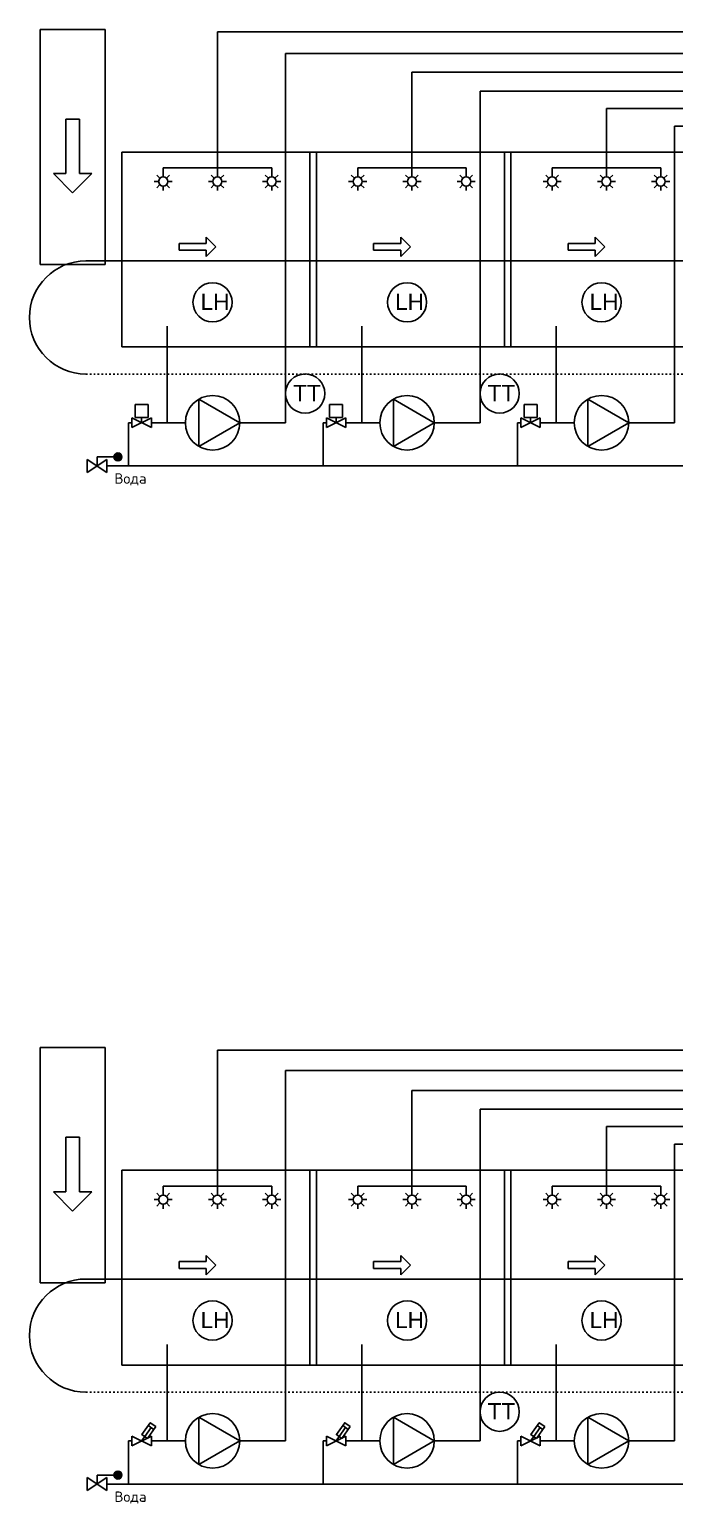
# Model space of a CAD drawing. Header units: millimetres. Extents: x -918 to 51042, y -35619 to 21649.
# Drawn here: x 1786 to 6761, y 10293 to 21649 of the extents above; entities that cross this region are included whole.
import ezdxf

# ---------------------------------------------------------------- set-up
doc = ezdxf.new("R2010")
doc.units = ezdxf.units.MM
doc.linetypes.add('ACAD_ISO03W100', pattern=[30, 12, -18])
for name, color, linetype in [('для лазера', 7, 'Continuous'), ('Железо', 7, 'Continuous'), ('Насосы', 7, 'Continuous')]:
    doc.layers.add(name, color=color, linetype=linetype)
doc.styles.add('ROMANS', font='ROMANS')
doc.styles.get("Standard").update_dxf_attribs({"font": 'arial.ttf'})

msp = doc.modelspace()

# ---------------------------------------------------------------- hatches: boundary and pattern name
h = msp.add_hatch()
h.set_pattern_fill('ANSI32', color=5, scale=0.675)
h.set_pattern_definition([(45, (-263032.1816, -9016.0945), (-4.54625466, 4.54625466), []), (45, (-263029.151, -9016.0945), (-4.54625466, 4.54625466), [])])
h.paths.add_polyline_path([(2436.595, 18355.781, 1), (2498.826, 18355.781, 1)])
h = msp.add_hatch()
h.set_pattern_fill('ANSI32', color=5, scale=0.675)
h.set_pattern_definition([(45, (-263032.1816, -16860.163), (-4.54625466, 4.54625466), []), (45, (-263029.151, -16860.163), (-4.54625466, 4.54625466), [])])
h.paths.add_polyline_path([(2436.595, 10511.713, 1), (2498.826, 10511.713, 1)])

# ---------------------------------------------------------------- linework, layer by layer
for p, q in [((2575.728, 18581.47), (2575.728, 18656.47)), ((2725.728, 18656.47), (2575.728, 18581.47)), ((2725.728, 18581.47), (2575.728, 18656.47)), ((2725.728, 18656.47), (2725.728, 18581.47)), ((4075.728, 18581.47), (4075.728, 18656.47)), ((4225.728, 18656.47), (4075.728, 18581.47)), ((4225.728, 18581.47), (4075.728, 18656.47)), ((4225.728, 18656.47), (4225.728, 18581.47)), ((5575.728, 18581.47), (5575.728, 18656.47)), ((5725.728, 18656.47), (5575.728, 18581.47)), ((5725.728, 18581.47), (5575.728, 18656.47)), ((5725.728, 18656.47), (5725.728, 18581.47)), ((2231.832, 18236.162), (2231.832, 18336.162)), ((2381.832, 18236.162), (2231.832, 18336.162)), ((2381.832, 18336.162), (2231.832, 18236.162)), ((2306.832, 18355.781), (2436.595, 18355.781)), ((2381.832, 18236.162), (2381.832, 18336.162)), ((2575.728, 10737.402), (2575.728, 10812.402)), ((2725.728, 10812.402), (2575.728, 10737.402)), ((2725.728, 10737.402), (2575.728, 10812.402)), ((2650.728, 10774.902), (2674.646, 10809.06)), ((2723.272, 10878.505), (2674.646, 10809.06)), ((2744.671, 10863.522), (2701.874, 10893.489)), ((2725.728, 10812.402), (2725.728, 10737.402)), ((4075.728, 10737.402), (4075.728, 10812.402)), ((4225.728, 10812.402), (4075.728, 10737.402)), ((4225.728, 10737.402), (4075.728, 10812.402)), ((4150.728, 10774.902), (4174.646, 10809.06)), ((4223.272, 10878.505), (4174.646, 10809.06)), ((4244.671, 10863.522), (4201.874, 10893.489)), ((4225.728, 10812.402), (4225.728, 10737.402)), ((5575.728, 10737.402), (5575.728, 10812.402)), ((5725.728, 10812.402), (5575.728, 10737.402)), ((5725.728, 10737.402), (5575.728, 10812.402)), ((5650.728, 10774.902), (5674.646, 10809.06)), ((5723.272, 10878.505), (5674.646, 10809.06)), ((5744.671, 10863.522), (5701.874, 10893.489)), ((5725.728, 10812.402), (5725.728, 10737.402)), ((2231.832, 10392.094), (2231.832, 10492.094)), ((2381.832, 10392.094), (2231.832, 10492.094)), ((2381.832, 10492.094), (2231.832, 10392.094)), ((2306.832, 10511.713), (2436.595, 10511.713)), ((2381.832, 10392.094), (2381.832, 10492.094))]:
    msp.add_line(p, q)
at = {"color": 4}
for p, q in [((2575.728, 18618.97), (2550.66, 18618.97)), ((2550.66, 18618.97), (2550.66, 18286.162)), ((2725.728, 18618.97), (2848.133, 18618.97)), ((4075.728, 18618.97), (4050.66, 18618.97)), ((4050.66, 18618.97), (4050.66, 18286.162)), ((4225.728, 18618.97), (4348.133, 18618.97)), ((5575.728, 18618.97), (5550.66, 18618.97)), ((5550.66, 18618.97), (5550.66, 18286.162)), ((5725.728, 18618.97), (5848.133, 18618.97)), ((2381.832, 18286.162), (7791.981, 18286.162)), ((2575.728, 10774.902), (2550.66, 10774.902)), ((2550.66, 10774.902), (2550.66, 10442.094)), ((2725.728, 10774.902), (2848.133, 10774.902)), ((4075.728, 10774.902), (4050.66, 10774.902)), ((4050.66, 10774.902), (4050.66, 10442.094)), ((4225.728, 10774.902), (4348.133, 10774.902)), ((5575.728, 10774.902), (5550.66, 10774.902)), ((5550.66, 10774.902), (5550.66, 10442.094)), ((5725.728, 10774.902), (5848.133, 10774.902)), ((2381.832, 10442.094), (7791.981, 10442.094))]:
    msp.add_line(p, q, dxfattribs=at)
at = {"lineweight": -3}
for p, q in [((2306.832, 18355.781), (2306.832, 18286.162)), ((2306.832, 10511.713), (2306.832, 10442.094))]:
    msp.add_line(p, q, dxfattribs=at)
for points in [[(3407.926, 18618.97), (3092.926, 18800.835), (3092.926, 18437.105)], [(4907.926, 18618.97), (4592.926, 18800.835), (4592.926, 18437.105)], [(6407.926, 18618.97), (6092.926, 18800.835), (6092.926, 18437.105)], [(2759.735, 10885.036), (2716.938, 10915.002), (2653.248, 10824.043), (2696.045, 10794.077)], [(3407.926, 10774.902), (3092.926, 10956.767), (3092.926, 10593.036)], [(4259.735, 10885.036), (4216.938, 10915.002), (4153.248, 10824.043), (4196.045, 10794.077)], [(4907.926, 10774.902), (4592.926, 10956.767), (4592.926, 10593.036)], [(5759.735, 10885.036), (5716.938, 10915.002), (5653.248, 10824.043), (5696.045, 10794.077)], [(6407.926, 10774.902), (6092.926, 10956.767), (6092.926, 10593.036)]]:
    msp.add_lwpolyline(points, close=True)
for centre, radius in [((3197.926, 19546.929), 151.172), ((4697.926, 19546.929), 151.172), ((6197.926, 19546.929), 151.172), ((3912.023, 18843.865), 151.172), ((5412.023, 18843.865), 151.172), ((2467.711, 18355.781), 31.116), ((3197.926, 11702.861), 151.172), ((4697.926, 11702.861), 151.172), ((6197.926, 11702.861), 151.172), ((5412.023, 10999.796), 151.172), ((2467.711, 10511.713), 31.116)]:
    msp.add_circle(centre, radius)
at = {"layer": 'для лазера'}
for p, q in [((1868.493, 19837.201), (1868.493, 21648.885)), ((1868.493, 21648.885), (2368.493, 21648.885)), ((2368.493, 21648.885), (2368.493, 19837.201)), ((14260.851, 21630.309), (3235.459, 21630.309)), ((3235.459, 21630.309), (3235.459, 20582.806)), ((3760.851, 18618.97), (3760.851, 21464.772)), ((13735.459, 21464.772), (3760.851, 21464.772)), ((12760.851, 21319.456), (4735.459, 21319.456)), ((4735.459, 21319.456), (4735.459, 20565.306)), ((5260.851, 18618.97), (5260.851, 21174.14)), ((5260.851, 21174.14), (12235.459, 21174.14)), ((11289.68, 21041.208), (6235.459, 21041.208)), ((6235.459, 21041.208), (6235.459, 20582.806)), ((2065.993, 20538.663), (2065.993, 20958.663)), ((2065.993, 20958.663), (2170.993, 20958.663)), ((2170.993, 20538.663), (2170.993, 20958.663)), ((6760.851, 18618.97), (6760.851, 20904.472)), ((6760.851, 20904.472), (10735.459, 20904.472)), ((2498.611, 20703.655), (3998.611, 20703.655)), ((2498.611, 19203.655), (2498.611, 20703.655)), ((3948.611, 20703.655), (3948.611, 19203.655)), ((3998.611, 20703.655), (3998.611, 19203.655)), ((3998.611, 20703.655), (5498.611, 20703.655)), ((5448.611, 20703.655), (5448.611, 19203.655)), ((5498.611, 20703.655), (5498.611, 19203.655)), ((5498.611, 20703.655), (6998.611, 20703.655)), ((2817.08, 20582.806), (3653.838, 20582.806)), ((4317.08, 20582.806), (5153.838, 20582.806)), ((5817.08, 20582.806), (6653.838, 20582.806)), ((1970.001, 20538.663), (2118.493, 20390.171)), ((1970.001, 20538.663), (2065.993, 20538.663)), ((2118.493, 20390.171), (2266.986, 20538.663)), ((2170.993, 20538.663), (2266.986, 20538.663)), ((3149.606, 20000.116), (2939.606, 20000.116)), ((2939.606, 19947.616), (2939.606, 20000.116)), ((3223.852, 19973.866), (3149.606, 20048.113)), ((3149.606, 20000.116), (3149.606, 20048.113)), ((4649.606, 20000.116), (4439.606, 20000.116)), ((4439.606, 19947.616), (4439.606, 20000.116)), ((4723.852, 19973.866), (4649.606, 20048.113)), ((4649.606, 20000.116), (4649.606, 20048.113)), ((6149.606, 20000.116), (5939.606, 20000.116)), ((5939.606, 19947.616), (5939.606, 20000.116)), ((6223.852, 19973.866), (6149.606, 20048.113)), ((6149.606, 20000.116), (6149.606, 20048.113)), ((3149.606, 19947.616), (2939.606, 19947.616)), ((3149.606, 19899.62), (3223.852, 19973.866)), ((3149.606, 19899.62), (3149.606, 19947.616)), ((4649.606, 19947.616), (4439.606, 19947.616)), ((4649.606, 19899.62), (4723.852, 19973.866)), ((4649.606, 19899.62), (4649.606, 19947.616)), ((6149.606, 19947.616), (5939.606, 19947.616)), ((6149.606, 19899.62), (6223.852, 19973.866)), ((6149.606, 19899.62), (6149.606, 19947.616)), ((2368.493, 19837.201), (1868.493, 19837.201)), ((2221.622, 19866.224), (14775.6, 19866.224)), ((2848.133, 18618.97), (2848.133, 19362.2)), ((4348.133, 18618.97), (4348.133, 19362.2)), ((5848.133, 18618.97), (5848.133, 19362.2)), ((3998.611, 19203.655), (2498.611, 19203.655)), ((5498.611, 19203.655), (3998.611, 19203.655)), ((6998.611, 19203.655), (5498.611, 19203.655)), ((2700.728, 18759.535), (2600.728, 18759.535)), ((2600.728, 18759.535), (2600.728, 18659.535)), ((2700.728, 18659.535), (2700.728, 18759.535)), ((4200.728, 18759.535), (4100.728, 18759.535)), ((4100.728, 18759.535), (4100.728, 18659.535)), ((4200.728, 18659.535), (4200.728, 18759.535)), ((5700.728, 18759.535), (5600.728, 18759.535)), ((5600.728, 18759.535), (5600.728, 18659.535)), ((5700.728, 18659.535), (5700.728, 18759.535)), ((2600.728, 18659.535), (2650.728, 18659.535)), ((2650.728, 18618.97), (2650.728, 18659.535)), ((2650.728, 18659.535), (2700.728, 18659.535)), ((4100.728, 18659.535), (4150.728, 18659.535)), ((4150.728, 18618.97), (4150.728, 18659.535)), ((4150.728, 18659.535), (4200.728, 18659.535)), ((5600.728, 18659.535), (5650.728, 18659.535)), ((5650.728, 18618.97), (5650.728, 18659.535)), ((5650.728, 18659.535), (5700.728, 18659.535)), ((2987.926, 18618.97), (2848.133, 18618.97)), ((3407.926, 18618.97), (3760.851, 18618.97)), ((4487.926, 18618.97), (4348.133, 18618.97)), ((4907.926, 18618.97), (5260.851, 18618.97)), ((5987.926, 18618.97), (5848.133, 18618.97)), ((6407.926, 18618.97), (6760.851, 18618.97)), ((1868.493, 11993.133), (1868.493, 13804.817)), ((1868.493, 13804.817), (2368.493, 13804.817)), ((2368.493, 13804.817), (2368.493, 11993.133)), ((14260.851, 13786.241), (3235.459, 13786.241)), ((3235.459, 13786.241), (3235.459, 12738.737)), ((13059.883, 13629.818), (3760.851, 13629.818)), ((3760.851, 10774.902), (3760.851, 13629.818)), ((12760.851, 13475.388), (4735.459, 13475.388)), ((4735.459, 13475.388), (4735.459, 12721.237)), ((5260.851, 10774.902), (5260.851, 13330.071)), ((5260.851, 13330.071), (12235.459, 13330.071)), ((11289.68, 13197.139), (6235.459, 13197.139)), ((6235.459, 13197.139), (6235.459, 12738.737)), ((2065.993, 12694.595), (2065.993, 13114.595)), ((2065.993, 13114.595), (2170.993, 13114.595)), ((2170.993, 12694.595), (2170.993, 13114.595)), ((6760.851, 10774.902), (6760.851, 13060.403)), ((6760.851, 13060.403), (10735.459, 13060.403)), ((2498.611, 12859.587), (3998.611, 12859.587)), ((2498.611, 11359.587), (2498.611, 12859.587)), ((3948.611, 12859.587), (3948.611, 11359.587)), ((3998.611, 12859.587), (3998.611, 11359.587)), ((3998.611, 12859.587), (5498.611, 12859.587)), ((5448.611, 12859.587), (5448.611, 11359.587)), ((5498.611, 12859.587), (5498.611, 11359.587)), ((5498.611, 12859.587), (6998.611, 12859.587)), ((2817.08, 12738.737), (3653.838, 12738.737)), ((4317.08, 12738.737), (5153.838, 12738.737)), ((5817.08, 12738.737), (6653.838, 12738.737)), ((1970.001, 12694.595), (2118.493, 12546.102)), ((1970.001, 12694.595), (2065.993, 12694.595)), ((2118.493, 12546.102), (2266.986, 12694.595)), ((2170.993, 12694.595), (2266.986, 12694.595)), ((3149.606, 12156.048), (2939.606, 12156.048)), ((2939.606, 12103.548), (2939.606, 12156.048)), ((3223.852, 12129.798), (3149.606, 12204.044)), ((3149.606, 12156.048), (3149.606, 12204.044)), ((4649.606, 12156.048), (4439.606, 12156.048)), ((4439.606, 12103.548), (4439.606, 12156.048)), ((4723.852, 12129.798), (4649.606, 12204.044)), ((4649.606, 12156.048), (4649.606, 12204.044)), ((6149.606, 12156.048), (5939.606, 12156.048)), ((5939.606, 12103.548), (5939.606, 12156.048)), ((6223.852, 12129.798), (6149.606, 12204.044)), ((6149.606, 12156.048), (6149.606, 12204.044)), ((3149.606, 12103.548), (2939.606, 12103.548)), ((3149.606, 12055.552), (3223.852, 12129.798)), ((3149.606, 12055.552), (3149.606, 12103.548)), ((4649.606, 12103.548), (4439.606, 12103.548)), ((4649.606, 12055.552), (4723.852, 12129.798)), ((4649.606, 12055.552), (4649.606, 12103.548)), ((6149.606, 12103.548), (5939.606, 12103.548)), ((6149.606, 12055.552), (6223.852, 12129.798)), ((6149.606, 12055.552), (6149.606, 12103.548)), ((2368.493, 11993.133), (1868.493, 11993.133)), ((2221.622, 12022.155), (14775.6, 12022.155)), ((2848.133, 10774.902), (2848.133, 11518.132)), ((4348.133, 10774.902), (4348.133, 11518.132)), ((5848.133, 10774.902), (5848.133, 11518.132)), ((3998.611, 11359.587), (2498.611, 11359.587)), ((5498.611, 11359.587), (3998.611, 11359.587)), ((6998.611, 11359.587), (5498.611, 11359.587)), ((2987.926, 10774.902), (2848.133, 10774.902)), ((3407.926, 10774.902), (3760.851, 10774.902)), ((4487.926, 10774.902), (4348.133, 10774.902)), ((4907.926, 10774.902), (5260.851, 10774.902)), ((5987.926, 10774.902), (5848.133, 10774.902)), ((6407.926, 10774.902), (6760.851, 10774.902))]:
    msp.add_line(p, q, dxfattribs=at)
at = {"layer": 'для лазера', "color": 252, "linetype": 'ACAD_ISO03W100', "true_color": 0x939598}
for p, q in [((2221.622, 18994.342), (14775.6, 18994.342)), ((2221.622, 11150.274), (14775.6, 11150.274))]:
    msp.add_line(p, q, dxfattribs=at)
at = {"layer": 'для лазера'}
for centre in [(2221.622, 19430.283), (2221.622, 11586.214)]:
    msp.add_arc(centre, 435.941, 90, 270, dxfattribs=at)
at = {"layer": 'Железо'}
for p, q in [((2817.08, 20582.806), (2817.08, 20547.806)), ((3235.459, 20582.806), (3235.459, 20547.806)), ((3653.838, 20582.806), (3653.838, 20547.806)), ((4317.08, 20582.806), (4317.08, 20547.806)), ((4735.459, 20582.806), (4735.459, 20547.806)), ((5153.838, 20582.806), (5153.838, 20547.806)), ((5817.08, 20582.806), (5817.08, 20547.806)), ((6235.459, 20582.806), (6235.459, 20547.806)), ((6653.838, 20582.806), (6653.838, 20547.806)), ((2782.08, 20477.806), (2747.08, 20477.806)), ((2791.492, 20453.926), (2767.57, 20428.321)), ((2792.441, 20502.664), (2767.802, 20527.522)), ((2817.08, 20547.806), (2817.08, 20512.806)), ((2817.08, 20442.806), (2817.08, 20407.806)), ((2866.358, 20428.09), (2841.719, 20452.948)), ((2841.75, 20502.633), (2866.42, 20527.46)), ((2887.08, 20477.806), (2852.08, 20477.806)), ((3200.459, 20477.806), (3165.459, 20477.806)), ((3209.871, 20453.926), (3185.949, 20428.321)), ((3210.82, 20502.664), (3186.181, 20527.522)), ((3235.459, 20547.806), (3235.459, 20512.806)), ((3235.459, 20442.806), (3235.459, 20407.806)), ((3284.737, 20428.09), (3260.098, 20452.948)), ((3260.129, 20502.633), (3284.799, 20527.46)), ((3305.459, 20477.806), (3270.459, 20477.806)), ((3618.838, 20477.806), (3583.838, 20477.806)), ((3628.25, 20453.926), (3604.328, 20428.321)), ((3629.199, 20502.664), (3604.56, 20527.522)), ((3653.838, 20547.806), (3653.838, 20512.806)), ((3653.838, 20442.806), (3653.838, 20407.806)), ((3703.116, 20428.09), (3678.477, 20452.948)), ((3678.508, 20502.633), (3703.178, 20527.46)), ((3723.838, 20477.806), (3688.838, 20477.806)), ((4282.08, 20477.806), (4247.08, 20477.806)), ((4291.492, 20453.926), (4267.57, 20428.321)), ((4292.441, 20502.664), (4267.802, 20527.522)), ((4317.08, 20547.806), (4317.08, 20512.806)), ((4317.08, 20442.806), (4317.08, 20407.806)), ((4366.358, 20428.09), (4341.719, 20452.948)), ((4341.75, 20502.633), (4366.42, 20527.46)), ((4387.08, 20477.806), (4352.08, 20477.806)), ((4700.459, 20477.806), (4665.459, 20477.806)), ((4709.871, 20453.926), (4685.949, 20428.321)), ((4710.82, 20502.664), (4686.181, 20527.522)), ((4735.459, 20547.806), (4735.459, 20512.806)), ((4735.459, 20442.806), (4735.459, 20407.806)), ((4784.737, 20428.09), (4760.098, 20452.948)), ((4760.129, 20502.633), (4784.799, 20527.46)), ((4805.459, 20477.806), (4770.459, 20477.806)), ((5118.838, 20477.806), (5083.838, 20477.806)), ((5128.25, 20453.926), (5104.328, 20428.321)), ((5129.199, 20502.664), (5104.56, 20527.522)), ((5153.838, 20547.806), (5153.838, 20512.806)), ((5153.838, 20442.806), (5153.838, 20407.806)), ((5203.116, 20428.09), (5178.477, 20452.948)), ((5178.508, 20502.633), (5203.178, 20527.46)), ((5223.838, 20477.806), (5188.838, 20477.806)), ((5782.08, 20477.806), (5747.08, 20477.806)), ((5791.492, 20453.926), (5767.57, 20428.321)), ((5792.441, 20502.664), (5767.802, 20527.522)), ((5817.08, 20547.806), (5817.08, 20512.806)), ((5817.08, 20442.806), (5817.08, 20407.806)), ((5866.358, 20428.09), (5841.719, 20452.948)), ((5841.75, 20502.633), (5866.42, 20527.46)), ((5887.08, 20477.806), (5852.08, 20477.806)), ((6200.459, 20477.806), (6165.459, 20477.806)), ((6209.871, 20453.926), (6185.949, 20428.321)), ((6210.82, 20502.664), (6186.181, 20527.522)), ((6235.459, 20547.806), (6235.459, 20512.806)), ((6235.459, 20442.806), (6235.459, 20407.806)), ((6284.737, 20428.09), (6260.098, 20452.948)), ((6260.129, 20502.633), (6284.799, 20527.46)), ((6305.459, 20477.806), (6270.459, 20477.806)), ((6618.838, 20477.806), (6583.838, 20477.806)), ((6628.25, 20453.926), (6604.328, 20428.321)), ((6629.199, 20502.664), (6604.56, 20527.522)), ((6653.838, 20547.806), (6653.838, 20512.806)), ((6653.838, 20442.806), (6653.838, 20407.806)), ((6703.116, 20428.09), (6678.477, 20452.948)), ((6678.508, 20502.633), (6703.178, 20527.46)), ((6723.838, 20477.806), (6688.838, 20477.806)), ((2817.08, 12738.737), (2817.08, 12703.737)), ((3235.459, 12738.737), (3235.459, 12703.737)), ((3653.838, 12738.737), (3653.838, 12703.737)), ((4317.08, 12738.737), (4317.08, 12703.737)), ((4735.459, 12738.737), (4735.459, 12703.737)), ((5153.838, 12738.737), (5153.838, 12703.737)), ((5817.08, 12738.737), (5817.08, 12703.737)), ((6235.459, 12738.737), (6235.459, 12703.737)), ((6653.838, 12738.737), (6653.838, 12703.737)), ((2782.08, 12633.737), (2747.08, 12633.737)), ((2791.492, 12609.857), (2767.57, 12584.253)), ((2792.441, 12658.595), (2767.802, 12683.453)), ((2817.08, 12703.737), (2817.08, 12668.737)), ((2866.358, 12584.021), (2841.719, 12608.879)), ((2841.75, 12658.565), (2866.42, 12683.392)), ((2887.08, 12633.737), (2852.08, 12633.737)), ((3200.459, 12633.737), (3165.459, 12633.737)), ((3209.871, 12609.857), (3185.949, 12584.253)), ((3210.82, 12658.595), (3186.181, 12683.453)), ((3235.459, 12703.737), (3235.459, 12668.737)), ((3284.737, 12584.021), (3260.098, 12608.879)), ((3260.129, 12658.565), (3284.799, 12683.392)), ((3305.459, 12633.737), (3270.459, 12633.737)), ((3618.838, 12633.737), (3583.838, 12633.737)), ((3628.25, 12609.857), (3604.328, 12584.253)), ((3629.199, 12658.595), (3604.56, 12683.453)), ((3653.838, 12703.737), (3653.838, 12668.737)), ((3703.116, 12584.021), (3678.477, 12608.879)), ((3678.508, 12658.565), (3703.178, 12683.392)), ((3723.838, 12633.737), (3688.838, 12633.737)), ((4282.08, 12633.737), (4247.08, 12633.737)), ((4291.492, 12609.857), (4267.57, 12584.253)), ((4292.441, 12658.595), (4267.802, 12683.453)), ((4317.08, 12703.737), (4317.08, 12668.737)), ((4366.358, 12584.021), (4341.719, 12608.879)), ((4341.75, 12658.565), (4366.42, 12683.392)), ((4387.08, 12633.737), (4352.08, 12633.737)), ((4700.459, 12633.737), (4665.459, 12633.737)), ((4709.871, 12609.857), (4685.949, 12584.253)), ((4710.82, 12658.595), (4686.181, 12683.453)), ((4735.459, 12703.737), (4735.459, 12668.737)), ((4784.737, 12584.021), (4760.098, 12608.879)), ((4760.129, 12658.565), (4784.799, 12683.392)), ((4805.459, 12633.737), (4770.459, 12633.737)), ((5118.838, 12633.737), (5083.838, 12633.737)), ((5128.25, 12609.857), (5104.328, 12584.253)), ((5129.199, 12658.595), (5104.56, 12683.453)), ((5153.838, 12703.737), (5153.838, 12668.737)), ((5203.116, 12584.021), (5178.477, 12608.879)), ((5178.508, 12658.565), (5203.178, 12683.392)), ((5223.838, 12633.737), (5188.838, 12633.737)), ((5782.08, 12633.737), (5747.08, 12633.737)), ((5791.492, 12609.857), (5767.57, 12584.253)), ((5792.441, 12658.595), (5767.802, 12683.453)), ((5817.08, 12703.737), (5817.08, 12668.737)), ((5866.358, 12584.021), (5841.719, 12608.879)), ((5841.75, 12658.565), (5866.42, 12683.392)), ((5887.08, 12633.737), (5852.08, 12633.737)), ((6200.459, 12633.737), (6165.459, 12633.737)), ((6209.871, 12609.857), (6185.949, 12584.253)), ((6210.82, 12658.595), (6186.181, 12683.453)), ((6235.459, 12703.737), (6235.459, 12668.737)), ((6284.737, 12584.021), (6260.098, 12608.879)), ((6260.129, 12658.565), (6284.799, 12683.392)), ((6305.459, 12633.737), (6270.459, 12633.737)), ((6618.838, 12633.737), (6583.838, 12633.737)), ((6628.25, 12609.857), (6604.328, 12584.253)), ((6629.199, 12658.595), (6604.56, 12683.453)), ((6653.838, 12703.737), (6653.838, 12668.737)), ((6703.116, 12584.021), (6678.477, 12608.879)), ((6678.508, 12658.565), (6703.178, 12683.392)), ((6723.838, 12633.737), (6688.838, 12633.737)), ((2817.08, 12598.737), (2817.08, 12563.737)), ((3235.459, 12598.737), (3235.459, 12563.737)), ((3653.838, 12598.737), (3653.838, 12563.737)), ((4317.08, 12598.737), (4317.08, 12563.737)), ((4735.459, 12598.737), (4735.459, 12563.737)), ((5153.838, 12598.737), (5153.838, 12563.737)), ((5817.08, 12598.737), (5817.08, 12563.737)), ((6235.459, 12598.737), (6235.459, 12563.737)), ((6653.838, 12598.737), (6653.838, 12563.737))]:
    msp.add_line(p, q, dxfattribs=at)
for centre in [(2817.08, 20477.806), (3235.459, 20477.806), (3653.838, 20477.806), (4317.08, 20477.806), (4735.459, 20477.806), (5153.838, 20477.806), (5817.08, 20477.806), (6235.459, 20477.806), (6653.838, 20477.806), (2817.08, 12633.737), (3235.459, 12633.737), (3653.838, 12633.737), (4317.08, 12633.737), (4735.459, 12633.737), (5153.838, 12633.737), (5817.08, 12633.737), (6235.459, 12633.737), (6653.838, 12633.737)]:
    msp.add_circle(centre, 35, dxfattribs=at)
at = {"layer": 'Насосы'}
for centre in [(3197.926, 18618.97), (4697.926, 18618.97), (6197.926, 18618.97), (3197.926, 10774.902), (4697.926, 10774.902), (6197.926, 10774.902)]:
    msp.add_circle(centre, 210, dxfattribs=at)

# ---------------------------------------------------------------- texts
at = {"char_height": 125, "attachment_point": 1}
for s, insert in [('LH', (3105.267, 19613.056)), ('LH', (4605.267, 19613.056)), ('LH', (6105.267, 19613.056)), ('ТТ', (3819.364, 18909.991)), ('ТТ', (5319.364, 18909.991)), ('LH', (3105.267, 11768.988)), ('LH', (4605.267, 11768.988)), ('LH', (6105.267, 11768.988)), ('ТТ', (5319.364, 11065.923))]:
    msp.add_mtext_dynamic_manual_height_columns(s, width=12.60617, gutter_width=12.5, heights=[0], dxfattribs=dict(at, insert=insert))
at = {"layer": 'Железо', "color": 0, "char_height": 80, "width": 1966.69317, "attachment_point": 3, "style": 'ROMANS'}
for insert in [(2688.719, 18229.34), (2688.719, 10385.272)]:
    msp.add_mtext('Вода', dxfattribs=dict(at, insert=insert))

doc.saveas('drawing.dxf')
